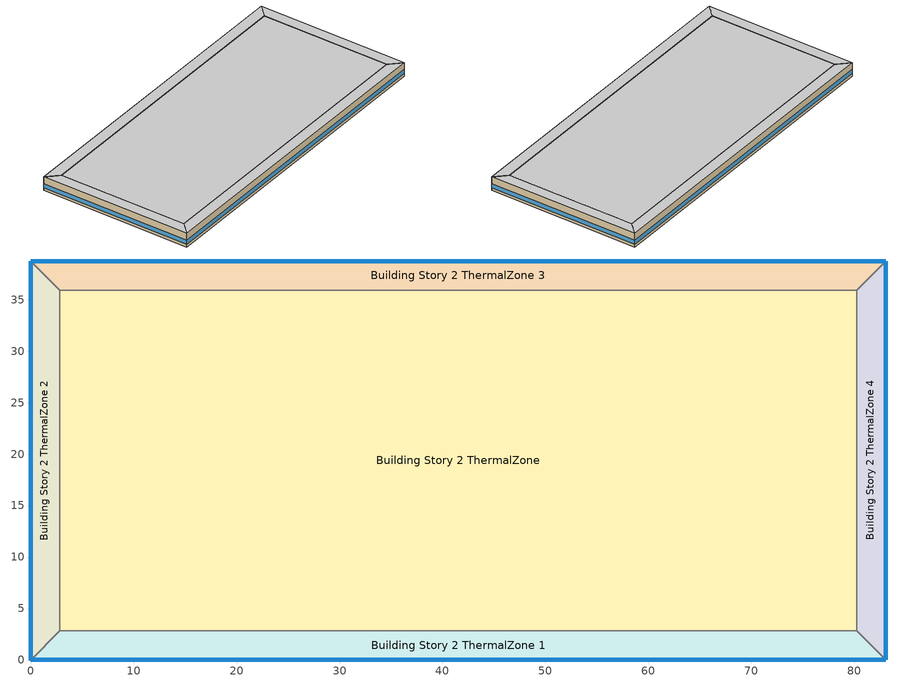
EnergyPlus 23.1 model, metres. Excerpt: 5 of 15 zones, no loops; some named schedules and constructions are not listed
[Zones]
Building Story 2 ThermalZone
 floor adiabatic (Typical Interior Floor): 80.24,2.83 2.83,2.83 2.83,35.93 80.24,35.93 z3.6
 wall adiabatic (Typical Interior Wall): 2.83,2.83 80.24,2.83 80.24,35.93 2.83,35.93 2.83,2.83 z3.6:7.2
 ceiling adiabatic (Typical Interior Ceiling): 80.24,35.93 2.83,35.93 2.83,2.83 80.24,2.83 z7.2
Building Story 2 ThermalZone 1
 floor adiabatic (Typical Interior Ceiling): 83.07,0 0,0 2.83,2.83 80.24,2.83 z3.6
 wall outside (Typical Insulated Steel Framed Exterior Wall R-20.41): 0,0 83.07,0 z3.6:7.2
 wall adiabatic (Typical Interior Wall): 83.07,0 80.24,2.83 2.83,2.83 0,0 z3.6:7.2
 window (U 0.48 SHGC 0.40 Dbl Ref-D Clr 6mm/13mm): 0.03,0 83.04,0 z4.36:5.44
 ceiling adiabatic (Typical Interior Ceiling): 80.24,2.83 2.83,2.83 0,0 83.07,0 z7.2
Building Story 2 ThermalZone 2
 floor adiabatic (Typical Interior Ceiling): 0,0 0,38.76 2.83,35.93 2.83,2.83 z3.6
 wall outside (Typical Insulated Steel Framed Exterior Wall R-20.41): 0,38.76 0,0 z3.6:7.2
 wall adiabatic (Typical Interior Wall): 0,0 2.83,2.83 2.83,35.93 0,38.76 z3.6:7.2
 window (U 0.48 SHGC 0.40 Dbl Ref-D Clr 6mm/13mm): 0,38.73 0,0.03 z4.36:5.44
 ceiling adiabatic (Typical Interior Ceiling): 2.83,2.83 2.83,35.93 0,38.76 0,0 z7.2
Building Story 2 ThermalZone 3
 floor adiabatic (Typical Interior Ceiling): 0,38.76 83.07,38.76 80.24,35.93 2.83,35.93 z3.6
 wall outside (Typical Insulated Steel Framed Exterior Wall R-20.41): 83.07,38.76 0,38.76 z3.6:7.2
 wall adiabatic (Typical Interior Wall): 0,38.76 2.83,35.93 80.24,35.93 83.07,38.76 z3.6:7.2
 window (U 0.48 SHGC 0.40 Dbl Ref-D Clr 6mm/13mm): 83.04,38.76 0.03,38.76 z4.36:5.44
 ceiling adiabatic (Typical Interior Ceiling): 2.83,35.93 80.24,35.93 83.07,38.76 0,38.76 z7.2
Building Story 2 ThermalZone 4
 floor adiabatic (Typical Interior Ceiling): 83.07,38.76 83.07,0 80.24,2.83 80.24,35.93 z3.6
 wall outside (Typical Insulated Steel Framed Exterior Wall R-20.41): 83.07,0 83.07,38.76 z3.6:7.2
 wall adiabatic (Typical Interior Wall): 83.07,38.76 80.24,35.93 80.24,2.83 83.07,0 z3.6:7.2
 window (U 0.48 SHGC 0.40 Dbl Ref-D Clr 6mm/13mm): 83.07,0.03 83.07,38.73 z4.36:5.44
 ceiling adiabatic (Typical Interior Ceiling): 80.24,35.93 80.24,2.83 83.07,0 83.07,38.76 z7.2
[Schedule:Week:Daily]
SchoolSecondary BLDG_LIGHT_GYM_SCH_2013 Week Rule - Jan1-Jan1: SchoolSecondary BLDG_LIGHT_GYM_SCH_2013 Wknd Day, SchoolSecondary BLDG_LIGHT_GYM_SCH_2013 Wknd Day, SchoolSecondary BLDG_LIGHT_GYM_SCH_2013 Wknd Day, SchoolSecondary BLDG_LIGHT_GYM_SCH_2013 Wknd Day, SchoolSecondary BLDG_LIGHT_GYM_SCH_2013 Wknd Day, SchoolSecondary BLDG_LIGHT_GYM_SCH_2013 Wknd Day, SchoolSecondary BLDG_LIGHT_GYM_SCH_2013 Wknd Day, SchoolSecondary BLDG_LIGHT_GYM_SCH_2013 Default, SchoolSecondary BLDG_LIGHT_GYM_SCH_2013 Summer Design Day, SchoolSecondary BLDG_LIGHT_GYM_SCH_2013 Winter Design Day, SchoolSecondary BLDG_LIGHT_GYM_SCH_2013 Default, SchoolSecondary BLDG_LIGHT_GYM_SCH_2013 Default
SchoolSecondary BLDG_LIGHT_GYM_SCH_2013 Week Rule - Jan2-Jun25: SchoolSecondary BLDG_LIGHT_GYM_SCH_2013 Wknd Day, SchoolSecondary BLDG_LIGHT_GYM_SCH_2013 Wkdy Day, SchoolSecondary BLDG_LIGHT_GYM_SCH_2013 Wkdy Day, SchoolSecondary BLDG_LIGHT_GYM_SCH_2013 Wkdy Day, SchoolSecondary BLDG_LIGHT_GYM_SCH_2013 Wkdy Day, SchoolSecondary BLDG_LIGHT_GYM_SCH_2013 Wkdy Day, SchoolSecondary BLDG_LIGHT_GYM_SCH_2013 Wknd Day, SchoolSecondary BLDG_LIGHT_GYM_SCH_2013 Default, SchoolSecondary BLDG_LIGHT_GYM_SCH_2013 Summer Design Day, SchoolSecondary BLDG_LIGHT_GYM_SCH_2013 Winter Design Day, SchoolSecondary BLDG_LIGHT_GYM_SCH_2013 Default, SchoolSecondary BLDG_LIGHT_GYM_SCH_2013 Default
SchoolSecondary BLDG_LIGHT_GYM_SCH_2013 Week Rule - Jun26-Jul2: SchoolSecondary BLDG_LIGHT_GYM_SCH_2013 Wknd Day, SchoolSecondary BLDG_LIGHT_GYM_SCH_2013 Wkdy Day, SchoolSecondary BLDG_LIGHT_GYM_SCH_2013 Wkdy Day, SchoolSecondary BLDG_LIGHT_GYM_SCH_2013 Wkdy Day, SchoolSecondary BLDG_LIGHT_GYM_SCH_2013 Wkdy Day, SchoolSecondary BLDG_LIGHT_GYM_SCH_2013 Wkdy Day 1, SchoolSecondary BLDG_LIGHT_GYM_SCH_2013 Wknd Day 1, SchoolSecondary BLDG_LIGHT_GYM_SCH_2013 Default, SchoolSecondary BLDG_LIGHT_GYM_SCH_2013 Summer Design Day, SchoolSecondary BLDG_LIGHT_GYM_SCH_2013 Winter Design Day, SchoolSecondary BLDG_LIGHT_GYM_SCH_2013 Default, SchoolSecondary BLDG_LIGHT_GYM_SCH_2013 Default
SchoolSecondary BLDG_LIGHT_GYM_SCH_2013 Week Rule - Jul3-Aug27: SchoolSecondary BLDG_LIGHT_GYM_SCH_2013 Wknd Day 1, SchoolSecondary BLDG_LIGHT_GYM_SCH_2013 Wkdy Day 1, SchoolSecondary BLDG_LIGHT_GYM_SCH_2013 Wkdy Day 1, SchoolSecondary BLDG_LIGHT_GYM_SCH_2013 Wkdy Day 1, SchoolSecondary BLDG_LIGHT_GYM_SCH_2013 Wkdy Day 1, SchoolSecondary BLDG_LIGHT_GYM_SCH_2013 Wkdy Day 1, SchoolSecondary BLDG_LIGHT_GYM_SCH_2013 Wknd Day 1, SchoolSecondary BLDG_LIGHT_GYM_SCH_2013 Default, SchoolSecondary BLDG_LIGHT_GYM_SCH_2013 Summer Design Day, SchoolSecondary BLDG_LIGHT_GYM_SCH_2013 Winter Design Day, SchoolSecondary BLDG_LIGHT_GYM_SCH_2013 Default, SchoolSecondary BLDG_LIGHT_GYM_SCH_2013 Default
SchoolSecondary BLDG_LIGHT_GYM_SCH_2013 Week Rule - Aug28-Sep3: SchoolSecondary BLDG_LIGHT_GYM_SCH_2013 Wknd Day 1, SchoolSecondary BLDG_LIGHT_GYM_SCH_2013 Wkdy Day 1, SchoolSecondary BLDG_LIGHT_GYM_SCH_2013 Wkdy Day 1, SchoolSecondary BLDG_LIGHT_GYM_SCH_2013 Wkdy Day 1, SchoolSecondary BLDG_LIGHT_GYM_SCH_2013 Wkdy Day 2, SchoolSecondary BLDG_LIGHT_GYM_SCH_2013 Wkdy Day 2, SchoolSecondary BLDG_LIGHT_GYM_SCH_2013 Default, SchoolSecondary BLDG_LIGHT_GYM_SCH_2013 Default, SchoolSecondary BLDG_LIGHT_GYM_SCH_2013 Summer Design Day, SchoolSecondary BLDG_LIGHT_GYM_SCH_2013 Winter Design Day, SchoolSecondary BLDG_LIGHT_GYM_SCH_2013 Default, SchoolSecondary BLDG_LIGHT_GYM_SCH_2013 Default
SchoolSecondary BLDG_LIGHT_GYM_SCH_2013 Week Rule - Sep4-Dec31: SchoolSecondary BLDG_LIGHT_GYM_SCH_2013 Default, SchoolSecondary BLDG_LIGHT_GYM_SCH_2013 Wkdy Day 2, SchoolSecondary BLDG_LIGHT_GYM_SCH_2013 Wkdy Day 2, SchoolSecondary BLDG_LIGHT_GYM_SCH_2013 Wkdy Day 2, SchoolSecondary BLDG_LIGHT_GYM_SCH_2013 Wkdy Day 2, SchoolSecondary BLDG_LIGHT_GYM_SCH_2013 Wkdy Day 2, SchoolSecondary BLDG_LIGHT_GYM_SCH_2013 Default, SchoolSecondary BLDG_LIGHT_GYM_SCH_2013 Default, SchoolSecondary BLDG_LIGHT_GYM_SCH_2013 Summer Design Day, SchoolSecondary BLDG_LIGHT_GYM_SCH_2013 Winter Design Day, SchoolSecondary BLDG_LIGHT_GYM_SCH_2013 Default, SchoolSecondary BLDG_LIGHT_GYM_SCH_2013 Default
SchoolSecondary BLDG_LIGHT_LIBRARY_SCH_2013 Week Rule - Jan1-Jan1: SchoolSecondary BLDG_LIGHT_LIBRARY_SCH_2013 Wknd Day, SchoolSecondary BLDG_LIGHT_LIBRARY_SCH_2013 Wknd Day, SchoolSecondary BLDG_LIGHT_LIBRARY_SCH_2013 Wknd Day, SchoolSecondary BLDG_LIGHT_LIBRARY_SCH_2013 Wknd Day, SchoolSecondary BLDG_LIGHT_LIBRARY_SCH_2013 Wknd Day, SchoolSecondary BLDG_LIGHT_LIBRARY_SCH_2013 Wknd Day, SchoolSecondary BLDG_LIGHT_LIBRARY_SCH_2013 Wknd Day, SchoolSecondary BLDG_LIGHT_LIBRARY_SCH_2013 Default, SchoolSecondary BLDG_LIGHT_LIBRARY_SCH_2013 Summer Design Day, SchoolSecondary BLDG_LIGHT_LIBRARY_SCH_2013 Winter Design Day, SchoolSecondary BLDG_LIGHT_LIBRARY_SCH_2013 Default, SchoolSecondary BLDG_LIGHT_LIBRARY_SCH_2013 Default
SchoolSecondary BLDG_LIGHT_LIBRARY_SCH_2013 Week Rule - Jan2-Jun25: SchoolSecondary BLDG_LIGHT_LIBRARY_SCH_2013 Wknd Day, SchoolSecondary BLDG_LIGHT_LIBRARY_SCH_2013 Wkdy Day, SchoolSecondary BLDG_LIGHT_LIBRARY_SCH_2013 Wkdy Day, SchoolSecondary BLDG_LIGHT_LIBRARY_SCH_2013 Wkdy Day, SchoolSecondary BLDG_LIGHT_LIBRARY_SCH_2013 Wkdy Day, SchoolSecondary BLDG_LIGHT_LIBRARY_SCH_2013 Wkdy Day, SchoolSecondary BLDG_LIGHT_LIBRARY_SCH_2013 Wknd Day, SchoolSecondary BLDG_LIGHT_LIBRARY_SCH_2013 Default, SchoolSecondary BLDG_LIGHT_LIBRARY_SCH_2013 Summer Design Day, SchoolSecondary BLDG_LIGHT_LIBRARY_SCH_2013 Winter Design Day, SchoolSecondary BLDG_LIGHT_LIBRARY_SCH_2013 Default, SchoolSecondary BLDG_LIGHT_LIBRARY_SCH_2013 Default
SchoolSecondary BLDG_LIGHT_LIBRARY_SCH_2013 Week Rule - Jun26-Jul2: SchoolSecondary BLDG_LIGHT_LIBRARY_SCH_2013 Wknd Day, SchoolSecondary BLDG_LIGHT_LIBRARY_SCH_2013 Wkdy Day, SchoolSecondary BLDG_LIGHT_LIBRARY_SCH_2013 Wkdy Day, SchoolSecondary BLDG_LIGHT_LIBRARY_SCH_2013 Wkdy Day, SchoolSecondary BLDG_LIGHT_LIBRARY_SCH_2013 Wkdy Day, SchoolSecondary BLDG_LIGHT_LIBRARY_SCH_2013 Wkdy Day 1, SchoolSecondary BLDG_LIGHT_LIBRARY_SCH_2013 Wknd Day 1, SchoolSecondary BLDG_LIGHT_LIBRARY_SCH_2013 Default, SchoolSecondary BLDG_LIGHT_LIBRARY_SCH_2013 Summer Design Day, SchoolSecondary BLDG_LIGHT_LIBRARY_SCH_2013 Winter Design Day, SchoolSecondary BLDG_LIGHT_LIBRARY_SCH_2013 Default, SchoolSecondary BLDG_LIGHT_LIBRARY_SCH_2013 Default
SchoolSecondary BLDG_LIGHT_LIBRARY_SCH_2013 Week Rule - Jul3-Aug27: SchoolSecondary BLDG_LIGHT_LIBRARY_SCH_2013 Wknd Day 1, SchoolSecondary BLDG_LIGHT_LIBRARY_SCH_2013 Wkdy Day 1, SchoolSecondary BLDG_LIGHT_LIBRARY_SCH_2013 Wkdy Day 1, SchoolSecondary BLDG_LIGHT_LIBRARY_SCH_2013 Wkdy Day 1, SchoolSecondary BLDG_LIGHT_LIBRARY_SCH_2013 Wkdy Day 1, SchoolSecondary BLDG_LIGHT_LIBRARY_SCH_2013 Wkdy Day 1, SchoolSecondary BLDG_LIGHT_LIBRARY_SCH_2013 Wknd Day 1, SchoolSecondary BLDG_LIGHT_LIBRARY_SCH_2013 Default, SchoolSecondary BLDG_LIGHT_LIBRARY_SCH_2013 Summer Design Day, SchoolSecondary BLDG_LIGHT_LIBRARY_SCH_2013 Winter Design Day, SchoolSecondary BLDG_LIGHT_LIBRARY_SCH_2013 Default, SchoolSecondary BLDG_LIGHT_LIBRARY_SCH_2013 Default
SchoolSecondary BLDG_LIGHT_LIBRARY_SCH_2013 Week Rule - Aug28-Sep3: SchoolSecondary BLDG_LIGHT_LIBRARY_SCH_2013 Wknd Day 1, SchoolSecondary BLDG_LIGHT_LIBRARY_SCH_2013 Wkdy Day 1, SchoolSecondary BLDG_LIGHT_LIBRARY_SCH_2013 Wkdy Day 1, SchoolSecondary BLDG_LIGHT_LIBRARY_SCH_2013 Wkdy Day 1, SchoolSecondary BLDG_LIGHT_LIBRARY_SCH_2013 Wkdy Day 2, SchoolSecondary BLDG_LIGHT_LIBRARY_SCH_2013 Wkdy Day 2, SchoolSecondary BLDG_LIGHT_LIBRARY_SCH_2013 Default, SchoolSecondary BLDG_LIGHT_LIBRARY_SCH_2013 Default, SchoolSecondary BLDG_LIGHT_LIBRARY_SCH_2013 Summer Design Day, SchoolSecondary BLDG_LIGHT_LIBRARY_SCH_2013 Winter Design Day, SchoolSecondary BLDG_LIGHT_LIBRARY_SCH_2013 Default, SchoolSecondary BLDG_LIGHT_LIBRARY_SCH_2013 Default
SchoolSecondary BLDG_LIGHT_LIBRARY_SCH_2013 Week Rule - Sep4-Dec31: SchoolSecondary BLDG_LIGHT_LIBRARY_SCH_2013 Default, SchoolSecondary BLDG_LIGHT_LIBRARY_SCH_2013 Wkdy Day 2, SchoolSecondary BLDG_LIGHT_LIBRARY_SCH_2013 Wkdy Day 2, SchoolSecondary BLDG_LIGHT_LIBRARY_SCH_2013 Wkdy Day 2, SchoolSecondary BLDG_LIGHT_LIBRARY_SCH_2013 Wkdy Day 2, SchoolSecondary BLDG_LIGHT_LIBRARY_SCH_2013 Wkdy Day 2, SchoolSecondary BLDG_LIGHT_LIBRARY_SCH_2013 Default, SchoolSecondary BLDG_LIGHT_LIBRARY_SCH_2013 Default, SchoolSecondary BLDG_LIGHT_LIBRARY_SCH_2013 Summer Design Day, SchoolSecondary BLDG_LIGHT_LIBRARY_SCH_2013 Winter Design Day, SchoolSecondary BLDG_LIGHT_LIBRARY_SCH_2013 Default, SchoolSecondary BLDG_LIGHT_LIBRARY_SCH_2013 Default
SchoolSecondary BLDG_LIGHT_LOBBYFLR1_SCH_2013 Week Rule - Jan1-Jan1: SchoolSecondary BLDG_LIGHT_LOBBYFLR1_SCH_2013 Wknd Day, SchoolSecondary BLDG_LIGHT_LOBBYFLR1_SCH_2013 Wknd Day, SchoolSecondary BLDG_LIGHT_LOBBYFLR1_SCH_2013 Wknd Day, SchoolSecondary BLDG_LIGHT_LOBBYFLR1_SCH_2013 Wknd Day, SchoolSecondary BLDG_LIGHT_LOBBYFLR1_SCH_2013 Wknd Day, SchoolSecondary BLDG_LIGHT_LOBBYFLR1_SCH_2013 Wknd Day, SchoolSecondary BLDG_LIGHT_LOBBYFLR1_SCH_2013 Wknd Day, SchoolSecondary BLDG_LIGHT_LOBBYFLR1_SCH_2013 Default, SchoolSecondary BLDG_LIGHT_LOBBYFLR1_SCH_2013 Summer Design Day, SchoolSecondary BLDG_LIGHT_LOBBYFLR1_SCH_2013 Winter Design Day, SchoolSecondary BLDG_LIGHT_LOBBYFLR1_SCH_2013 Default, SchoolSecondary BLDG_LIGHT_LOBBYFLR1_SCH_2013 Default
SchoolSecondary BLDG_LIGHT_LOBBYFLR1_SCH_2013 Week Rule - Jan2-Jun25: SchoolSecondary BLDG_LIGHT_LOBBYFLR1_SCH_2013 Wknd Day, SchoolSecondary BLDG_LIGHT_LOBBYFLR1_SCH_2013 Wkdy Day, SchoolSecondary BLDG_LIGHT_LOBBYFLR1_SCH_2013 Wkdy Day, SchoolSecondary BLDG_LIGHT_LOBBYFLR1_SCH_2013 Wkdy Day, SchoolSecondary BLDG_LIGHT_LOBBYFLR1_SCH_2013 Wkdy Day, SchoolSecondary BLDG_LIGHT_LOBBYFLR1_SCH_2013 Wkdy Day, SchoolSecondary BLDG_LIGHT_LOBBYFLR1_SCH_2013 Wknd Day, SchoolSecondary BLDG_LIGHT_LOBBYFLR1_SCH_2013 Default, SchoolSecondary BLDG_LIGHT_LOBBYFLR1_SCH_2013 Summer Design Day, SchoolSecondary BLDG_LIGHT_LOBBYFLR1_SCH_2013 Winter Design Day, SchoolSecondary BLDG_LIGHT_LOBBYFLR1_SCH_2013 Default, SchoolSecondary BLDG_LIGHT_LOBBYFLR1_SCH_2013 Default
SchoolSecondary BLDG_LIGHT_LOBBYFLR1_SCH_2013 Week Rule - Jun26-Jul2: SchoolSecondary BLDG_LIGHT_LOBBYFLR1_SCH_2013 Wknd Day, SchoolSecondary BLDG_LIGHT_LOBBYFLR1_SCH_2013 Wkdy Day, SchoolSecondary BLDG_LIGHT_LOBBYFLR1_SCH_2013 Wkdy Day, SchoolSecondary BLDG_LIGHT_LOBBYFLR1_SCH_2013 Wkdy Day, SchoolSecondary BLDG_LIGHT_LOBBYFLR1_SCH_2013 Wkdy Day, SchoolSecondary BLDG_LIGHT_LOBBYFLR1_SCH_2013 Wkdy Day 1, SchoolSecondary BLDG_LIGHT_LOBBYFLR1_SCH_2013 Wknd Day 1, SchoolSecondary BLDG_LIGHT_LOBBYFLR1_SCH_2013 Default, SchoolSecondary BLDG_LIGHT_LOBBYFLR1_SCH_2013 Summer Design Day, SchoolSecondary BLDG_LIGHT_LOBBYFLR1_SCH_2013 Winter Design Day, SchoolSecondary BLDG_LIGHT_LOBBYFLR1_SCH_2013 Default, SchoolSecondary BLDG_LIGHT_LOBBYFLR1_SCH_2013 Default
SchoolSecondary BLDG_LIGHT_LOBBYFLR1_SCH_2013 Week Rule - Jul3-Aug27: SchoolSecondary BLDG_LIGHT_LOBBYFLR1_SCH_2013 Wknd Day 1, SchoolSecondary BLDG_LIGHT_LOBBYFLR1_SCH_2013 Wkdy Day 1, SchoolSecondary BLDG_LIGHT_LOBBYFLR1_SCH_2013 Wkdy Day 1, SchoolSecondary BLDG_LIGHT_LOBBYFLR1_SCH_2013 Wkdy Day 1, SchoolSecondary BLDG_LIGHT_LOBBYFLR1_SCH_2013 Wkdy Day 1, SchoolSecondary BLDG_LIGHT_LOBBYFLR1_SCH_2013 Wkdy Day 1, SchoolSecondary BLDG_LIGHT_LOBBYFLR1_SCH_2013 Wknd Day 1, SchoolSecondary BLDG_LIGHT_LOBBYFLR1_SCH_2013 Default, SchoolSecondary BLDG_LIGHT_LOBBYFLR1_SCH_2013 Summer Design Day, SchoolSecondary BLDG_LIGHT_LOBBYFLR1_SCH_2013 Winter Design Day, SchoolSecondary BLDG_LIGHT_LOBBYFLR1_SCH_2013 Default, SchoolSecondary BLDG_LIGHT_LOBBYFLR1_SCH_2013 Default
SchoolSecondary BLDG_LIGHT_LOBBYFLR1_SCH_2013 Week Rule - Aug28-Sep3: SchoolSecondary BLDG_LIGHT_LOBBYFLR1_SCH_2013 Wknd Day 1, SchoolSecondary BLDG_LIGHT_LOBBYFLR1_SCH_2013 Wkdy Day 1, SchoolSecondary BLDG_LIGHT_LOBBYFLR1_SCH_2013 Wkdy Day 1, SchoolSecondary BLDG_LIGHT_LOBBYFLR1_SCH_2013 Wkdy Day 1, SchoolSecondary BLDG_LIGHT_LOBBYFLR1_SCH_2013 Wkdy Day 2, SchoolSecondary BLDG_LIGHT_LOBBYFLR1_SCH_2013 Wkdy Day 2, SchoolSecondary BLDG_LIGHT_LOBBYFLR1_SCH_2013 Default, SchoolSecondary BLDG_LIGHT_LOBBYFLR1_SCH_2013 Default, SchoolSecondary BLDG_LIGHT_LOBBYFLR1_SCH_2013 Summer Design Day, SchoolSecondary BLDG_LIGHT_LOBBYFLR1_SCH_2013 Winter Design Day, SchoolSecondary BLDG_LIGHT_LOBBYFLR1_SCH_2013 Default, SchoolSecondary BLDG_LIGHT_LOBBYFLR1_SCH_2013 Default
SchoolSecondary BLDG_LIGHT_LOBBYFLR1_SCH_2013 Week Rule - Sep4-Dec31: SchoolSecondary BLDG_LIGHT_LOBBYFLR1_SCH_2013 Default, SchoolSecondary BLDG_LIGHT_LOBBYFLR1_SCH_2013 Wkdy Day 2, SchoolSecondary BLDG_LIGHT_LOBBYFLR1_SCH_2013 Wkdy Day 2, SchoolSecondary BLDG_LIGHT_LOBBYFLR1_SCH_2013 Wkdy Day 2, SchoolSecondary BLDG_LIGHT_LOBBYFLR1_SCH_2013 Wkdy Day 2, SchoolSecondary BLDG_LIGHT_LOBBYFLR1_SCH_2013 Wkdy Day 2, SchoolSecondary BLDG_LIGHT_LOBBYFLR1_SCH_2013 Default, SchoolSecondary BLDG_LIGHT_LOBBYFLR1_SCH_2013 Default, SchoolSecondary BLDG_LIGHT_LOBBYFLR1_SCH_2013 Summer Design Day, SchoolSecondary BLDG_LIGHT_LOBBYFLR1_SCH_2013 Winter Design Day, SchoolSecondary BLDG_LIGHT_LOBBYFLR1_SCH_2013 Default, SchoolSecondary BLDG_LIGHT_LOBBYFLR1_SCH_2013 Default
SchoolSecondary BLDG_LIGHT_MECHANICAL_SCH_2013 Week Rule - Jan1-Jan1: SchoolSecondary BLDG_LIGHT_MECHANICAL_SCH_2013 Wknd Day, SchoolSecondary BLDG_LIGHT_MECHANICAL_SCH_2013 Wknd Day, SchoolSecondary BLDG_LIGHT_MECHANICAL_SCH_2013 Wknd Day, SchoolSecondary BLDG_LIGHT_MECHANICAL_SCH_2013 Wknd Day, SchoolSecondary BLDG_LIGHT_MECHANICAL_SCH_2013 Wknd Day, SchoolSecondary BLDG_LIGHT_MECHANICAL_SCH_2013 Wknd Day, SchoolSecondary BLDG_LIGHT_MECHANICAL_SCH_2013 Wknd Day, SchoolSecondary BLDG_LIGHT_MECHANICAL_SCH_2013 Default, SchoolSecondary BLDG_LIGHT_MECHANICAL_SCH_2013 Summer Design Day, SchoolSecondary BLDG_LIGHT_MECHANICAL_SCH_2013 Winter Design Day, SchoolSecondary BLDG_LIGHT_MECHANICAL_SCH_2013 Default, SchoolSecondary BLDG_LIGHT_MECHANICAL_SCH_2013 Default
SchoolSecondary BLDG_LIGHT_MECHANICAL_SCH_2013 Week Rule - Jan2-Jun25: SchoolSecondary BLDG_LIGHT_MECHANICAL_SCH_2013 Wknd Day, SchoolSecondary BLDG_LIGHT_MECHANICAL_SCH_2013 Wkdy Day, SchoolSecondary BLDG_LIGHT_MECHANICAL_SCH_2013 Wkdy Day, SchoolSecondary BLDG_LIGHT_MECHANICAL_SCH_2013 Wkdy Day, SchoolSecondary BLDG_LIGHT_MECHANICAL_SCH_2013 Wkdy Day, SchoolSecondary BLDG_LIGHT_MECHANICAL_SCH_2013 Wkdy Day, SchoolSecondary BLDG_LIGHT_MECHANICAL_SCH_2013 Wknd Day, SchoolSecondary BLDG_LIGHT_MECHANICAL_SCH_2013 Default, SchoolSecondary BLDG_LIGHT_MECHANICAL_SCH_2013 Summer Design Day, SchoolSecondary BLDG_LIGHT_MECHANICAL_SCH_2013 Winter Design Day, SchoolSecondary BLDG_LIGHT_MECHANICAL_SCH_2013 Default, SchoolSecondary BLDG_LIGHT_MECHANICAL_SCH_2013 Default
SchoolSecondary BLDG_LIGHT_MECHANICAL_SCH_2013 Week Rule - Jun26-Jul2: SchoolSecondary BLDG_LIGHT_MECHANICAL_SCH_2013 Wknd Day, SchoolSecondary BLDG_LIGHT_MECHANICAL_SCH_2013 Wkdy Day, SchoolSecondary BLDG_LIGHT_MECHANICAL_SCH_2013 Wkdy Day, SchoolSecondary BLDG_LIGHT_MECHANICAL_SCH_2013 Wkdy Day, SchoolSecondary BLDG_LIGHT_MECHANICAL_SCH_2013 Wkdy Day, SchoolSecondary BLDG_LIGHT_MECHANICAL_SCH_2013 Wkdy Day 1, SchoolSecondary BLDG_LIGHT_MECHANICAL_SCH_2013 Wknd Day 1, SchoolSecondary BLDG_LIGHT_MECHANICAL_SCH_2013 Default, SchoolSecondary BLDG_LIGHT_MECHANICAL_SCH_2013 Summer Design Day, SchoolSecondary BLDG_LIGHT_MECHANICAL_SCH_2013 Winter Design Day, SchoolSecondary BLDG_LIGHT_MECHANICAL_SCH_2013 Default, SchoolSecondary BLDG_LIGHT_MECHANICAL_SCH_2013 Default
SchoolSecondary BLDG_LIGHT_MECHANICAL_SCH_2013 Week Rule - Jul3-Aug27: SchoolSecondary BLDG_LIGHT_MECHANICAL_SCH_2013 Wknd Day 1, SchoolSecondary BLDG_LIGHT_MECHANICAL_SCH_2013 Wkdy Day 1, SchoolSecondary BLDG_LIGHT_MECHANICAL_SCH_2013 Wkdy Day 1, SchoolSecondary BLDG_LIGHT_MECHANICAL_SCH_2013 Wkdy Day 1, SchoolSecondary BLDG_LIGHT_MECHANICAL_SCH_2013 Wkdy Day 1, SchoolSecondary BLDG_LIGHT_MECHANICAL_SCH_2013 Wkdy Day 1, SchoolSecondary BLDG_LIGHT_MECHANICAL_SCH_2013 Wknd Day 1, SchoolSecondary BLDG_LIGHT_MECHANICAL_SCH_2013 Default, SchoolSecondary BLDG_LIGHT_MECHANICAL_SCH_2013 Summer Design Day, SchoolSecondary BLDG_LIGHT_MECHANICAL_SCH_2013 Winter Design Day, SchoolSecondary BLDG_LIGHT_MECHANICAL_SCH_2013 Default, SchoolSecondary BLDG_LIGHT_MECHANICAL_SCH_2013 Default
SchoolSecondary BLDG_LIGHT_MECHANICAL_SCH_2013 Week Rule - Aug28-Sep3: SchoolSecondary BLDG_LIGHT_MECHANICAL_SCH_2013 Wknd Day 1, SchoolSecondary BLDG_LIGHT_MECHANICAL_SCH_2013 Wkdy Day 1, SchoolSecondary BLDG_LIGHT_MECHANICAL_SCH_2013 Wkdy Day 1, SchoolSecondary BLDG_LIGHT_MECHANICAL_SCH_2013 Wkdy Day 1, SchoolSecondary BLDG_LIGHT_MECHANICAL_SCH_2013 Wkdy Day 2, SchoolSecondary BLDG_LIGHT_MECHANICAL_SCH_2013 Wkdy Day 2, SchoolSecondary BLDG_LIGHT_MECHANICAL_SCH_2013 Default, SchoolSecondary BLDG_LIGHT_MECHANICAL_SCH_2013 Default, SchoolSecondary BLDG_LIGHT_MECHANICAL_SCH_2013 Summer Design Day, SchoolSecondary BLDG_LIGHT_MECHANICAL_SCH_2013 Winter Design Day, SchoolSecondary BLDG_LIGHT_MECHANICAL_SCH_2013 Default, SchoolSecondary BLDG_LIGHT_MECHANICAL_SCH_2013 Default
SchoolSecondary BLDG_LIGHT_MECHANICAL_SCH_2013 Week Rule - Sep4-Dec31: SchoolSecondary BLDG_LIGHT_MECHANICAL_SCH_2013 Default, SchoolSecondary BLDG_LIGHT_MECHANICAL_SCH_2013 Wkdy Day 2, SchoolSecondary BLDG_LIGHT_MECHANICAL_SCH_2013 Wkdy Day 2, SchoolSecondary BLDG_LIGHT_MECHANICAL_SCH_2013 Wkdy Day 2, SchoolSecondary BLDG_LIGHT_MECHANICAL_SCH_2013 Wkdy Day 2, SchoolSecondary BLDG_LIGHT_MECHANICAL_SCH_2013 Wkdy Day 2, SchoolSecondary BLDG_LIGHT_MECHANICAL_SCH_2013 Default, SchoolSecondary BLDG_LIGHT_MECHANICAL_SCH_2013 Default, SchoolSecondary BLDG_LIGHT_MECHANICAL_SCH_2013 Summer Design Day, SchoolSecondary BLDG_LIGHT_MECHANICAL_SCH_2013 Winter Design Day, SchoolSecondary BLDG_LIGHT_MECHANICAL_SCH_2013 Default, SchoolSecondary BLDG_LIGHT_MECHANICAL_SCH_2013 Default
SchoolSecondary BLDG_LIGHT_OFFICE_SCH_2013 Week Rule - Jan1-Jan1: SchoolSecondary BLDG_LIGHT_OFFICE_SCH_2013 Wknd Day, SchoolSecondary BLDG_LIGHT_OFFICE_SCH_2013 Wknd Day, SchoolSecondary BLDG_LIGHT_OFFICE_SCH_2013 Wknd Day, SchoolSecondary BLDG_LIGHT_OFFICE_SCH_2013 Wknd Day, SchoolSecondary BLDG_LIGHT_OFFICE_SCH_2013 Wknd Day, SchoolSecondary BLDG_LIGHT_OFFICE_SCH_2013 Wknd Day, SchoolSecondary BLDG_LIGHT_OFFICE_SCH_2013 Wknd Day, SchoolSecondary BLDG_LIGHT_OFFICE_SCH_2013 Default, SchoolSecondary BLDG_LIGHT_OFFICE_SCH_2013 Summer Design Day, SchoolSecondary BLDG_LIGHT_OFFICE_SCH_2013 Winter Design Day, SchoolSecondary BLDG_LIGHT_OFFICE_SCH_2013 Default, SchoolSecondary BLDG_LIGHT_OFFICE_SCH_2013 Default
SchoolSecondary BLDG_LIGHT_OFFICE_SCH_2013 Week Rule - Jan2-Jun25: SchoolSecondary BLDG_LIGHT_OFFICE_SCH_2013 Wknd Day, SchoolSecondary BLDG_LIGHT_OFFICE_SCH_2013 Wkdy Day, SchoolSecondary BLDG_LIGHT_OFFICE_SCH_2013 Wkdy Day, SchoolSecondary BLDG_LIGHT_OFFICE_SCH_2013 Wkdy Day, SchoolSecondary BLDG_LIGHT_OFFICE_SCH_2013 Wkdy Day, SchoolSecondary BLDG_LIGHT_OFFICE_SCH_2013 Wkdy Day, SchoolSecondary BLDG_LIGHT_OFFICE_SCH_2013 Wknd Day, SchoolSecondary BLDG_LIGHT_OFFICE_SCH_2013 Default, SchoolSecondary BLDG_LIGHT_OFFICE_SCH_2013 Summer Design Day, SchoolSecondary BLDG_LIGHT_OFFICE_SCH_2013 Winter Design Day, SchoolSecondary BLDG_LIGHT_OFFICE_SCH_2013 Default, SchoolSecondary BLDG_LIGHT_OFFICE_SCH_2013 Default
SchoolSecondary BLDG_LIGHT_OFFICE_SCH_2013 Week Rule - Jun26-Jul2: SchoolSecondary BLDG_LIGHT_OFFICE_SCH_2013 Wknd Day, SchoolSecondary BLDG_LIGHT_OFFICE_SCH_2013 Wkdy Day, SchoolSecondary BLDG_LIGHT_OFFICE_SCH_2013 Wkdy Day, SchoolSecondary BLDG_LIGHT_OFFICE_SCH_2013 Wkdy Day, SchoolSecondary BLDG_LIGHT_OFFICE_SCH_2013 Wkdy Day, SchoolSecondary BLDG_LIGHT_OFFICE_SCH_2013 Wkdy Day 1, SchoolSecondary BLDG_LIGHT_OFFICE_SCH_2013 Wknd Day 1, SchoolSecondary BLDG_LIGHT_OFFICE_SCH_2013 Default, SchoolSecondary BLDG_LIGHT_OFFICE_SCH_2013 Summer Design Day, SchoolSecondary BLDG_LIGHT_OFFICE_SCH_2013 Winter Design Day, SchoolSecondary BLDG_LIGHT_OFFICE_SCH_2013 Default, SchoolSecondary BLDG_LIGHT_OFFICE_SCH_2013 Default
SchoolSecondary BLDG_LIGHT_OFFICE_SCH_2013 Week Rule - Jul3-Aug27: SchoolSecondary BLDG_LIGHT_OFFICE_SCH_2013 Wknd Day 1, SchoolSecondary BLDG_LIGHT_OFFICE_SCH_2013 Wkdy Day 1, SchoolSecondary BLDG_LIGHT_OFFICE_SCH_2013 Wkdy Day 1, SchoolSecondary BLDG_LIGHT_OFFICE_SCH_2013 Wkdy Day 1, SchoolSecondary BLDG_LIGHT_OFFICE_SCH_2013 Wkdy Day 1, SchoolSecondary BLDG_LIGHT_OFFICE_SCH_2013 Wkdy Day 1, SchoolSecondary BLDG_LIGHT_OFFICE_SCH_2013 Wknd Day 1, SchoolSecondary BLDG_LIGHT_OFFICE_SCH_2013 Default, SchoolSecondary BLDG_LIGHT_OFFICE_SCH_2013 Summer Design Day, SchoolSecondary BLDG_LIGHT_OFFICE_SCH_2013 Winter Design Day, SchoolSecondary BLDG_LIGHT_OFFICE_SCH_2013 Default, SchoolSecondary BLDG_LIGHT_OFFICE_SCH_2013 Default
SchoolSecondary BLDG_LIGHT_OFFICE_SCH_2013 Week Rule - Aug28-Sep3: SchoolSecondary BLDG_LIGHT_OFFICE_SCH_2013 Wknd Day 1, SchoolSecondary BLDG_LIGHT_OFFICE_SCH_2013 Wkdy Day 1, SchoolSecondary BLDG_LIGHT_OFFICE_SCH_2013 Wkdy Day 1, SchoolSecondary BLDG_LIGHT_OFFICE_SCH_2013 Wkdy Day 1, SchoolSecondary BLDG_LIGHT_OFFICE_SCH_2013 Wkdy Day 2, SchoolSecondary BLDG_LIGHT_OFFICE_SCH_2013 Wkdy Day 2, SchoolSecondary BLDG_LIGHT_OFFICE_SCH_2013 Default, SchoolSecondary BLDG_LIGHT_OFFICE_SCH_2013 Default, SchoolSecondary BLDG_LIGHT_OFFICE_SCH_2013 Summer Design Day, SchoolSecondary BLDG_LIGHT_OFFICE_SCH_2013 Winter Design Day, SchoolSecondary BLDG_LIGHT_OFFICE_SCH_2013 Default, SchoolSecondary BLDG_LIGHT_OFFICE_SCH_2013 Default
SchoolSecondary BLDG_LIGHT_OFFICE_SCH_2013 Week Rule - Sep4-Dec31: SchoolSecondary BLDG_LIGHT_OFFICE_SCH_2013 Default, SchoolSecondary BLDG_LIGHT_OFFICE_SCH_2013 Wkdy Day 2, SchoolSecondary BLDG_LIGHT_OFFICE_SCH_2013 Wkdy Day 2, SchoolSecondary BLDG_LIGHT_OFFICE_SCH_2013 Wkdy Day 2, SchoolSecondary BLDG_LIGHT_OFFICE_SCH_2013 Wkdy Day 2, SchoolSecondary BLDG_LIGHT_OFFICE_SCH_2013 Wkdy Day 2, SchoolSecondary BLDG_LIGHT_OFFICE_SCH_2013 Default, SchoolSecondary BLDG_LIGHT_OFFICE_SCH_2013 Default, SchoolSecondary BLDG_LIGHT_OFFICE_SCH_2013 Summer Design Day, SchoolSecondary BLDG_LIGHT_OFFICE_SCH_2013 Winter Design Day, SchoolSecondary BLDG_LIGHT_OFFICE_SCH_2013 Default, SchoolSecondary BLDG_LIGHT_OFFICE_SCH_2013 Default
SchoolSecondary BLDG_LIGHT_BATH_SCH_2013 Week Rule - Jan1-Jan1: SchoolSecondary BLDG_LIGHT_BATH_SCH_2013 Wknd Day, SchoolSecondary BLDG_LIGHT_BATH_SCH_2013 Wknd Day, SchoolSecondary BLDG_LIGHT_BATH_SCH_2013 Wknd Day, SchoolSecondary BLDG_LIGHT_BATH_SCH_2013 Wknd Day, SchoolSecondary BLDG_LIGHT_BATH_SCH_2013 Wknd Day, SchoolSecondary BLDG_LIGHT_BATH_SCH_2013 Wknd Day, SchoolSecondary BLDG_LIGHT_BATH_SCH_2013 Wknd Day, SchoolSecondary BLDG_LIGHT_BATH_SCH_2013 Default, SchoolSecondary BLDG_LIGHT_BATH_SCH_2013 Summer Design Day, SchoolSecondary BLDG_LIGHT_BATH_SCH_2013 Winter Design Day, SchoolSecondary BLDG_LIGHT_BATH_SCH_2013 Default, SchoolSecondary BLDG_LIGHT_BATH_SCH_2013 Default
SchoolSecondary BLDG_LIGHT_BATH_SCH_2013 Week Rule - Jan2-Jun25: SchoolSecondary BLDG_LIGHT_BATH_SCH_2013 Wknd Day, SchoolSecondary BLDG_LIGHT_BATH_SCH_2013 Wkdy Day, SchoolSecondary BLDG_LIGHT_BATH_SCH_2013 Wkdy Day, SchoolSecondary BLDG_LIGHT_BATH_SCH_2013 Wkdy Day, SchoolSecondary BLDG_LIGHT_BATH_SCH_2013 Wkdy Day, SchoolSecondary BLDG_LIGHT_BATH_SCH_2013 Wkdy Day, SchoolSecondary BLDG_LIGHT_BATH_SCH_2013 Wknd Day, SchoolSecondary BLDG_LIGHT_BATH_SCH_2013 Default, SchoolSecondary BLDG_LIGHT_BATH_SCH_2013 Summer Design Day, SchoolSecondary BLDG_LIGHT_BATH_SCH_2013 Winter Design Day, SchoolSecondary BLDG_LIGHT_BATH_SCH_2013 Default, SchoolSecondary BLDG_LIGHT_BATH_SCH_2013 Default
SchoolSecondary BLDG_LIGHT_BATH_SCH_2013 Week Rule - Jun26-Jul2: SchoolSecondary BLDG_LIGHT_BATH_SCH_2013 Wknd Day, SchoolSecondary BLDG_LIGHT_BATH_SCH_2013 Wkdy Day, SchoolSecondary BLDG_LIGHT_BATH_SCH_2013 Wkdy Day, SchoolSecondary BLDG_LIGHT_BATH_SCH_2013 Wkdy Day, SchoolSecondary BLDG_LIGHT_BATH_SCH_2013 Wkdy Day, SchoolSecondary BLDG_LIGHT_BATH_SCH_2013 Wkdy Day 1, SchoolSecondary BLDG_LIGHT_BATH_SCH_2013 Wknd Day 1, SchoolSecondary BLDG_LIGHT_BATH_SCH_2013 Default, SchoolSecondary BLDG_LIGHT_BATH_SCH_2013 Summer Design Day, SchoolSecondary BLDG_LIGHT_BATH_SCH_2013 Winter Design Day, SchoolSecondary BLDG_LIGHT_BATH_SCH_2013 Default, SchoolSecondary BLDG_LIGHT_BATH_SCH_2013 Default
SchoolSecondary BLDG_LIGHT_BATH_SCH_2013 Week Rule - Jul3-Aug27: SchoolSecondary BLDG_LIGHT_BATH_SCH_2013 Wknd Day 1, SchoolSecondary BLDG_LIGHT_BATH_SCH_2013 Wkdy Day 1, SchoolSecondary BLDG_LIGHT_BATH_SCH_2013 Wkdy Day 1, SchoolSecondary BLDG_LIGHT_BATH_SCH_2013 Wkdy Day 1, SchoolSecondary BLDG_LIGHT_BATH_SCH_2013 Wkdy Day 1, SchoolSecondary BLDG_LIGHT_BATH_SCH_2013 Wkdy Day 1, SchoolSecondary BLDG_LIGHT_BATH_SCH_2013 Wknd Day 1, SchoolSecondary BLDG_LIGHT_BATH_SCH_2013 Default, SchoolSecondary BLDG_LIGHT_BATH_SCH_2013 Summer Design Day, SchoolSecondary BLDG_LIGHT_BATH_SCH_2013 Winter Design Day, SchoolSecondary BLDG_LIGHT_BATH_SCH_2013 Default, SchoolSecondary BLDG_LIGHT_BATH_SCH_2013 Default
SchoolSecondary BLDG_LIGHT_BATH_SCH_2013 Week Rule - Aug28-Sep3: SchoolSecondary BLDG_LIGHT_BATH_SCH_2013 Wknd Day 1, SchoolSecondary BLDG_LIGHT_BATH_SCH_2013 Wkdy Day 1, SchoolSecondary BLDG_LIGHT_BATH_SCH_2013 Wkdy Day 1, SchoolSecondary BLDG_LIGHT_BATH_SCH_2013 Wkdy Day 1, SchoolSecondary BLDG_LIGHT_BATH_SCH_2013 Wkdy Day 2, SchoolSecondary BLDG_LIGHT_BATH_SCH_2013 Wkdy Day 2, SchoolSecondary BLDG_LIGHT_BATH_SCH_2013 Default, SchoolSecondary BLDG_LIGHT_BATH_SCH_2013 Default, SchoolSecondary BLDG_LIGHT_BATH_SCH_2013 Summer Design Day, SchoolSecondary BLDG_LIGHT_BATH_SCH_2013 Winter Design Day, SchoolSecondary BLDG_LIGHT_BATH_SCH_2013 Default, SchoolSecondary BLDG_LIGHT_BATH_SCH_2013 Default
SchoolSecondary BLDG_LIGHT_BATH_SCH_2013 Week Rule - Sep4-Dec31: SchoolSecondary BLDG_LIGHT_BATH_SCH_2013 Default, SchoolSecondary BLDG_LIGHT_BATH_SCH_2013 Wkdy Day 2, SchoolSecondary BLDG_LIGHT_BATH_SCH_2013 Wkdy Day 2, SchoolSecondary BLDG_LIGHT_BATH_SCH_2013 Wkdy Day 2, SchoolSecondary BLDG_LIGHT_BATH_SCH_2013 Wkdy Day 2, SchoolSecondary BLDG_LIGHT_BATH_SCH_2013 Wkdy Day 2, SchoolSecondary BLDG_LIGHT_BATH_SCH_2013 Default, SchoolSecondary BLDG_LIGHT_BATH_SCH_2013 Default, SchoolSecondary BLDG_LIGHT_BATH_SCH_2013 Summer Design Day, SchoolSecondary BLDG_LIGHT_BATH_SCH_2013 Winter Design Day, SchoolSecondary BLDG_LIGHT_BATH_SCH_2013 Default, SchoolSecondary BLDG_LIGHT_BATH_SCH_2013 Default
SchoolSecondary BLDG_OCC_SCH_Auditorium Week Rule - Jan1-Jan1: SchoolSecondary BLDG_OCC_SCH_Auditorium Wknd Day, SchoolSecondary BLDG_OCC_SCH_Auditorium Wknd Day, SchoolSecondary BLDG_OCC_SCH_Auditorium Wknd Day, SchoolSecondary BLDG_OCC_SCH_Auditorium Wknd Day, SchoolSecondary BLDG_OCC_SCH_Auditorium Wknd Day, SchoolSecondary BLDG_OCC_SCH_Auditorium Wknd Day, SchoolSecondary BLDG_OCC_SCH_Auditorium Wknd Day, SchoolSecondary BLDG_OCC_SCH_Auditorium Default, SchoolSecondary BLDG_OCC_SCH_Auditorium Summer Design Day, SchoolSecondary BLDG_OCC_SCH_Auditorium Winter Design Day, SchoolSecondary BLDG_OCC_SCH_Auditorium Default, SchoolSecondary BLDG_OCC_SCH_Auditorium Default
SchoolSecondary BLDG_OCC_SCH_Auditorium Week Rule - Jan2-Jun25: SchoolSecondary BLDG_OCC_SCH_Auditorium Wknd Day, SchoolSecondary BLDG_OCC_SCH_Auditorium Wkdy|SmrDsn Day, SchoolSecondary BLDG_OCC_SCH_Auditorium Wkdy|SmrDsn Day, SchoolSecondary BLDG_OCC_SCH_Auditorium Wkdy|SmrDsn Day, SchoolSecondary BLDG_OCC_SCH_Auditorium Wkdy|SmrDsn Day, SchoolSecondary BLDG_OCC_SCH_Auditorium Wkdy|SmrDsn Day, SchoolSecondary BLDG_OCC_SCH_Auditorium Wknd Day, SchoolSecondary BLDG_OCC_SCH_Auditorium Default, SchoolSecondary BLDG_OCC_SCH_Auditorium Summer Design Day, SchoolSecondary BLDG_OCC_SCH_Auditorium Winter Design Day, SchoolSecondary BLDG_OCC_SCH_Auditorium Default, SchoolSecondary BLDG_OCC_SCH_Auditorium Default
SchoolSecondary BLDG_OCC_SCH_Auditorium Week Rule - Jun26-Jul2: SchoolSecondary BLDG_OCC_SCH_Auditorium Wknd Day, SchoolSecondary BLDG_OCC_SCH_Auditorium Wkdy|SmrDsn Day, SchoolSecondary BLDG_OCC_SCH_Auditorium Wkdy|SmrDsn Day, SchoolSecondary BLDG_OCC_SCH_Auditorium Wkdy|SmrDsn Day, SchoolSecondary BLDG_OCC_SCH_Auditorium Wkdy|SmrDsn Day, SchoolSecondary BLDG_OCC_SCH_Auditorium Wkdy|SmrDsn Day 1, SchoolSecondary BLDG_OCC_SCH_Auditorium Wknd Day 1, SchoolSecondary BLDG_OCC_SCH_Auditorium Default, SchoolSecondary BLDG_OCC_SCH_Auditorium Summer Design Day, SchoolSecondary BLDG_OCC_SCH_Auditorium Winter Design Day, SchoolSecondary BLDG_OCC_SCH_Auditorium Default, SchoolSecondary BLDG_OCC_SCH_Auditorium Default
SchoolSecondary BLDG_OCC_SCH_Auditorium Week Rule - Jul3-Aug27: SchoolSecondary BLDG_OCC_SCH_Auditorium Wknd Day 1, SchoolSecondary BLDG_OCC_SCH_Auditorium Wkdy|SmrDsn Day 1, SchoolSecondary BLDG_OCC_SCH_Auditorium Wkdy|SmrDsn Day 1, SchoolSecondary BLDG_OCC_SCH_Auditorium Wkdy|SmrDsn Day 1, SchoolSecondary BLDG_OCC_SCH_Auditorium Wkdy|SmrDsn Day 1, SchoolSecondary BLDG_OCC_SCH_Auditorium Wkdy|SmrDsn Day 1, SchoolSecondary BLDG_OCC_SCH_Auditorium Wknd Day 1, SchoolSecondary BLDG_OCC_SCH_Auditorium Default, SchoolSecondary BLDG_OCC_SCH_Auditorium Summer Design Day, SchoolSecondary BLDG_OCC_SCH_Auditorium Winter Design Day, SchoolSecondary BLDG_OCC_SCH_Auditorium Default, SchoolSecondary BLDG_OCC_SCH_Auditorium Default
SchoolSecondary BLDG_OCC_SCH_Auditorium Week Rule - Aug28-Sep3: SchoolSecondary BLDG_OCC_SCH_Auditorium Wknd Day 1, SchoolSecondary BLDG_OCC_SCH_Auditorium Wkdy|SmrDsn Day 1, SchoolSecondary BLDG_OCC_SCH_Auditorium Wkdy|SmrDsn Day 1, SchoolSecondary BLDG_OCC_SCH_Auditorium Wkdy|SmrDsn Day 1, SchoolSecondary BLDG_OCC_SCH_Auditorium Wkdy|SmrDsn Day 2, SchoolSecondary BLDG_OCC_SCH_Auditorium Wkdy|SmrDsn Day 2, SchoolSecondary BLDG_OCC_SCH_Auditorium Default, SchoolSecondary BLDG_OCC_SCH_Auditorium Default, SchoolSecondary BLDG_OCC_SCH_Auditorium Summer Design Day, SchoolSecondary BLDG_OCC_SCH_Auditorium Winter Design Day, SchoolSecondary BLDG_OCC_SCH_Auditorium Default, SchoolSecondary BLDG_OCC_SCH_Auditorium Default
SchoolSecondary BLDG_OCC_SCH_Auditorium Week Rule - Sep4-Dec31: SchoolSecondary BLDG_OCC_SCH_Auditorium Default, SchoolSecondary BLDG_OCC_SCH_Auditorium Wkdy|SmrDsn Day 2, SchoolSecondary BLDG_OCC_SCH_Auditorium Wkdy|SmrDsn Day 2, SchoolSecondary BLDG_OCC_SCH_Auditorium Wkdy|SmrDsn Day 2, SchoolSecondary BLDG_OCC_SCH_Auditorium Wkdy|SmrDsn Day 2, SchoolSecondary BLDG_OCC_SCH_Auditorium Wkdy|SmrDsn Day 2, SchoolSecondary BLDG_OCC_SCH_Auditorium Default, SchoolSecondary BLDG_OCC_SCH_Auditorium Default, SchoolSecondary BLDG_OCC_SCH_Auditorium Summer Design Day, SchoolSecondary BLDG_OCC_SCH_Auditorium Winter Design Day, SchoolSecondary BLDG_OCC_SCH_Auditorium Default, SchoolSecondary BLDG_OCC_SCH_Auditorium Default
SchoolSecondary ACTIVITY_SCH Week Rule - Jan1-Dec31: SchoolSecondary ACTIVITY_SCH Default, SchoolSecondary ACTIVITY_SCH Default, SchoolSecondary ACTIVITY_SCH Default, SchoolSecondary ACTIVITY_SCH Default, SchoolSecondary ACTIVITY_SCH Default, SchoolSecondary ACTIVITY_SCH Default, SchoolSecondary ACTIVITY_SCH Default, SchoolSecondary ACTIVITY_SCH Default, SchoolSecondary ACTIVITY_SCH Summer Design Day, SchoolSecondary ACTIVITY_SCH Winter Design Day, SchoolSecondary ACTIVITY_SCH Default, SchoolSecondary ACTIVITY_SCH Default
Work Efficiency Schedule Week Rule - Jan1-Dec31: Work Efficiency Schedule Default, Work Efficiency Schedule Default, Work Efficiency Schedule Default, Work Efficiency Schedule Default, Work Efficiency Schedule Default, Work Efficiency Schedule Default, Work Efficiency Schedule Default, Work Efficiency Schedule Default, Work Efficiency Schedule Default, Work Efficiency Schedule Default, Work Efficiency Schedule Default, Work Efficiency Schedule Default
Clothing Schedule Week Rule - Jan1-Dec31: Clothing Schedule Default Winter Clothes, Clothing Schedule Default Winter Clothes, Clothing Schedule Default Winter Clothes, Clothing Schedule Default Winter Clothes, Clothing Schedule Default Winter Clothes, Clothing Schedule Default Winter Clothes, Clothing Schedule Default Winter Clothes, Clothing Schedule Default Winter Clothes, Clothing Schedule Default Winter Clothes, Clothing Schedule Default Winter Clothes, Clothing Schedule Default Winter Clothes, Clothing Schedule Default Winter Clothes
Air Velocity Schedule Week Rule - Jan1-Dec31: Air Velocity Schedule Default, Air Velocity Schedule Default, Air Velocity Schedule Default, Air Velocity Schedule Default, Air Velocity Schedule Default, Air Velocity Schedule Default, Air Velocity Schedule Default, Air Velocity Schedule Default, Air Velocity Schedule Default, Air Velocity Schedule Default, Air Velocity Schedule Default, Air Velocity Schedule Default
SchoolSecondary BLDG_OCC_SCH_Cafeteria Week Rule - Jan1-Jan1: SchoolSecondary BLDG_OCC_SCH_Cafeteria Wknd Day, SchoolSecondary BLDG_OCC_SCH_Cafeteria Wknd Day, SchoolSecondary BLDG_OCC_SCH_Cafeteria Wknd Day, SchoolSecondary BLDG_OCC_SCH_Cafeteria Wknd Day, SchoolSecondary BLDG_OCC_SCH_Cafeteria Wknd Day, SchoolSecondary BLDG_OCC_SCH_Cafeteria Wknd Day, SchoolSecondary BLDG_OCC_SCH_Cafeteria Wknd Day, SchoolSecondary BLDG_OCC_SCH_Cafeteria Default, SchoolSecondary BLDG_OCC_SCH_Cafeteria Summer Design Day, SchoolSecondary BLDG_OCC_SCH_Cafeteria Winter Design Day, SchoolSecondary BLDG_OCC_SCH_Cafeteria Default, SchoolSecondary BLDG_OCC_SCH_Cafeteria Default
SchoolSecondary BLDG_OCC_SCH_Cafeteria Week Rule - Jan2-Jun25: SchoolSecondary BLDG_OCC_SCH_Cafeteria Wknd Day, SchoolSecondary BLDG_OCC_SCH_Cafeteria Wkdy|SmrDsn Day, SchoolSecondary BLDG_OCC_SCH_Cafeteria Wkdy|SmrDsn Day, SchoolSecondary BLDG_OCC_SCH_Cafeteria Wkdy|SmrDsn Day, SchoolSecondary BLDG_OCC_SCH_Cafeteria Wkdy|SmrDsn Day, SchoolSecondary BLDG_OCC_SCH_Cafeteria Wkdy|SmrDsn Day, SchoolSecondary BLDG_OCC_SCH_Cafeteria Wknd Day, SchoolSecondary BLDG_OCC_SCH_Cafeteria Default, SchoolSecondary BLDG_OCC_SCH_Cafeteria Summer Design Day, SchoolSecondary BLDG_OCC_SCH_Cafeteria Winter Design Day, SchoolSecondary BLDG_OCC_SCH_Cafeteria Default, SchoolSecondary BLDG_OCC_SCH_Cafeteria Default
SchoolSecondary BLDG_OCC_SCH_Cafeteria Week Rule - Jun26-Jul2: SchoolSecondary BLDG_OCC_SCH_Cafeteria Wknd Day, SchoolSecondary BLDG_OCC_SCH_Cafeteria Wkdy|SmrDsn Day, SchoolSecondary BLDG_OCC_SCH_Cafeteria Wkdy|SmrDsn Day, SchoolSecondary BLDG_OCC_SCH_Cafeteria Wkdy|SmrDsn Day, SchoolSecondary BLDG_OCC_SCH_Cafeteria Wkdy|SmrDsn Day, SchoolSecondary BLDG_OCC_SCH_Cafeteria Wkdy|SmrDsn Day 1, SchoolSecondary BLDG_OCC_SCH_Cafeteria Wknd Day 1, SchoolSecondary BLDG_OCC_SCH_Cafeteria Default, SchoolSecondary BLDG_OCC_SCH_Cafeteria Summer Design Day, SchoolSecondary BLDG_OCC_SCH_Cafeteria Winter Design Day, SchoolSecondary BLDG_OCC_SCH_Cafeteria Default, SchoolSecondary BLDG_OCC_SCH_Cafeteria Default
SchoolSecondary BLDG_OCC_SCH_Cafeteria Week Rule - Jul3-Aug27: SchoolSecondary BLDG_OCC_SCH_Cafeteria Wknd Day 1, SchoolSecondary BLDG_OCC_SCH_Cafeteria Wkdy|SmrDsn Day 1, SchoolSecondary BLDG_OCC_SCH_Cafeteria Wkdy|SmrDsn Day 1, SchoolSecondary BLDG_OCC_SCH_Cafeteria Wkdy|SmrDsn Day 1, SchoolSecondary BLDG_OCC_SCH_Cafeteria Wkdy|SmrDsn Day 1, SchoolSecondary BLDG_OCC_SCH_Cafeteria Wkdy|SmrDsn Day 1, SchoolSecondary BLDG_OCC_SCH_Cafeteria Wknd Day 1, SchoolSecondary BLDG_OCC_SCH_Cafeteria Default, SchoolSecondary BLDG_OCC_SCH_Cafeteria Summer Design Day, SchoolSecondary BLDG_OCC_SCH_Cafeteria Winter Design Day, SchoolSecondary BLDG_OCC_SCH_Cafeteria Default, SchoolSecondary BLDG_OCC_SCH_Cafeteria Default
SchoolSecondary BLDG_OCC_SCH_Cafeteria Week Rule - Aug28-Sep3: SchoolSecondary BLDG_OCC_SCH_Cafeteria Wknd Day 1, SchoolSecondary BLDG_OCC_SCH_Cafeteria Wkdy|SmrDsn Day 1, SchoolSecondary BLDG_OCC_SCH_Cafeteria Wkdy|SmrDsn Day 1, SchoolSecondary BLDG_OCC_SCH_Cafeteria Wkdy|SmrDsn Day 1, SchoolSecondary BLDG_OCC_SCH_Cafeteria Wkdy|SmrDsn Day 2, SchoolSecondary BLDG_OCC_SCH_Cafeteria Wkdy|SmrDsn Day 2, SchoolSecondary BLDG_OCC_SCH_Cafeteria Default, SchoolSecondary BLDG_OCC_SCH_Cafeteria Default, SchoolSecondary BLDG_OCC_SCH_Cafeteria Summer Design Day, SchoolSecondary BLDG_OCC_SCH_Cafeteria Winter Design Day, SchoolSecondary BLDG_OCC_SCH_Cafeteria Default, SchoolSecondary BLDG_OCC_SCH_Cafeteria Default
SchoolSecondary BLDG_OCC_SCH_Cafeteria Week Rule - Sep4-Dec31: SchoolSecondary BLDG_OCC_SCH_Cafeteria Default, SchoolSecondary BLDG_OCC_SCH_Cafeteria Wkdy|SmrDsn Day 2, SchoolSecondary BLDG_OCC_SCH_Cafeteria Wkdy|SmrDsn Day 2, SchoolSecondary BLDG_OCC_SCH_Cafeteria Wkdy|SmrDsn Day 2, SchoolSecondary BLDG_OCC_SCH_Cafeteria Wkdy|SmrDsn Day 2, SchoolSecondary BLDG_OCC_SCH_Cafeteria Wkdy|SmrDsn Day 2, SchoolSecondary BLDG_OCC_SCH_Cafeteria Default, SchoolSecondary BLDG_OCC_SCH_Cafeteria Default, SchoolSecondary BLDG_OCC_SCH_Cafeteria Summer Design Day, SchoolSecondary BLDG_OCC_SCH_Cafeteria Winter Design Day, SchoolSecondary BLDG_OCC_SCH_Cafeteria Default, SchoolSecondary BLDG_OCC_SCH_Cafeteria Default
SchoolSecondary BLDG_OCC_SCH Week Rule - Jan1-Jan1: SchoolSecondary BLDG_OCC_SCH Wknd Day, SchoolSecondary BLDG_OCC_SCH Wknd Day, SchoolSecondary BLDG_OCC_SCH Wknd Day, SchoolSecondary BLDG_OCC_SCH Wknd Day, SchoolSecondary BLDG_OCC_SCH Wknd Day, SchoolSecondary BLDG_OCC_SCH Wknd Day, SchoolSecondary BLDG_OCC_SCH Wknd Day, SchoolSecondary BLDG_OCC_SCH Default, SchoolSecondary BLDG_OCC_SCH Summer Design Day, SchoolSecondary BLDG_OCC_SCH Winter Design Day, SchoolSecondary BLDG_OCC_SCH Default, SchoolSecondary BLDG_OCC_SCH Default
SchoolSecondary BLDG_OCC_SCH Week Rule - Jan2-Jun11: SchoolSecondary BLDG_OCC_SCH Wknd Day, SchoolSecondary BLDG_OCC_SCH Wkdy|SmrDsn Day, SchoolSecondary BLDG_OCC_SCH Wkdy|SmrDsn Day, SchoolSecondary BLDG_OCC_SCH Wkdy|SmrDsn Day, SchoolSecondary BLDG_OCC_SCH Wkdy|SmrDsn Day, SchoolSecondary BLDG_OCC_SCH Wkdy|SmrDsn Day, SchoolSecondary BLDG_OCC_SCH Wknd Day, SchoolSecondary BLDG_OCC_SCH Default, SchoolSecondary BLDG_OCC_SCH Summer Design Day, SchoolSecondary BLDG_OCC_SCH Winter Design Day, SchoolSecondary BLDG_OCC_SCH Default, SchoolSecondary BLDG_OCC_SCH Default
SchoolSecondary BLDG_OCC_SCH Week Rule - Jun12-Jun18: SchoolSecondary BLDG_OCC_SCH Wknd Day, SchoolSecondary BLDG_OCC_SCH Wkdy|SmrDsn Day, SchoolSecondary BLDG_OCC_SCH Wkdy|SmrDsn Day, SchoolSecondary BLDG_OCC_SCH Wkdy|SmrDsn Day, SchoolSecondary BLDG_OCC_SCH Wkdy|SmrDsn Day 1, SchoolSecondary BLDG_OCC_SCH Wkdy|SmrDsn Day 1, SchoolSecondary BLDG_OCC_SCH Wknd Day 1, SchoolSecondary BLDG_OCC_SCH Default, SchoolSecondary BLDG_OCC_SCH Summer Design Day, SchoolSecondary BLDG_OCC_SCH Winter Design Day, SchoolSecondary BLDG_OCC_SCH Default, SchoolSecondary BLDG_OCC_SCH Default
SchoolSecondary BLDG_OCC_SCH Week Rule - Jun19-Sep10: SchoolSecondary BLDG_OCC_SCH Wknd Day 1, SchoolSecondary BLDG_OCC_SCH Wkdy|SmrDsn Day 1, SchoolSecondary BLDG_OCC_SCH Wkdy|SmrDsn Day 1, SchoolSecondary BLDG_OCC_SCH Wkdy|SmrDsn Day 1, SchoolSecondary BLDG_OCC_SCH Wkdy|SmrDsn Day 1, SchoolSecondary BLDG_OCC_SCH Wkdy|SmrDsn Day 1, SchoolSecondary BLDG_OCC_SCH Wknd Day 1, SchoolSecondary BLDG_OCC_SCH Default, SchoolSecondary BLDG_OCC_SCH Summer Design Day, SchoolSecondary BLDG_OCC_SCH Winter Design Day, SchoolSecondary BLDG_OCC_SCH Default, SchoolSecondary BLDG_OCC_SCH Default
SchoolSecondary BLDG_OCC_SCH Week Rule - Sep11-Sep17: SchoolSecondary BLDG_OCC_SCH Wknd Day 1, SchoolSecondary BLDG_OCC_SCH Wkdy|SmrDsn Day 1, SchoolSecondary BLDG_OCC_SCH Wkdy|SmrDsn Day 1, SchoolSecondary BLDG_OCC_SCH Wkdy|SmrDsn Day 1, SchoolSecondary BLDG_OCC_SCH Wkdy|SmrDsn Day 1, SchoolSecondary BLDG_OCC_SCH Wkdy|SmrDsn Day 2, SchoolSecondary BLDG_OCC_SCH Default, SchoolSecondary BLDG_OCC_SCH Default, SchoolSecondary BLDG_OCC_SCH Summer Design Day, SchoolSecondary BLDG_OCC_SCH Winter Design Day, SchoolSecondary BLDG_OCC_SCH Default, SchoolSecondary BLDG_OCC_SCH Default
SchoolSecondary BLDG_OCC_SCH Week Rule - Sep18-Dec31: SchoolSecondary BLDG_OCC_SCH Default, SchoolSecondary BLDG_OCC_SCH Wkdy|SmrDsn Day 2, SchoolSecondary BLDG_OCC_SCH Wkdy|SmrDsn Day 2, SchoolSecondary BLDG_OCC_SCH Wkdy|SmrDsn Day 2, SchoolSecondary BLDG_OCC_SCH Wkdy|SmrDsn Day 2, SchoolSecondary BLDG_OCC_SCH Wkdy|SmrDsn Day 2, SchoolSecondary BLDG_OCC_SCH Default, SchoolSecondary BLDG_OCC_SCH Default, SchoolSecondary BLDG_OCC_SCH Summer Design Day, SchoolSecondary BLDG_OCC_SCH Winter Design Day, SchoolSecondary BLDG_OCC_SCH Default, SchoolSecondary BLDG_OCC_SCH Default
SchoolSecondary BLDG_OCC_SCH_Extend Week Rule - Jan1-Jan1: SchoolSecondary BLDG_OCC_SCH_Extend Wknd Day, SchoolSecondary BLDG_OCC_SCH_Extend Wknd Day, SchoolSecondary BLDG_OCC_SCH_Extend Wknd Day, SchoolSecondary BLDG_OCC_SCH_Extend Wknd Day, SchoolSecondary BLDG_OCC_SCH_Extend Wknd Day, SchoolSecondary BLDG_OCC_SCH_Extend Wknd Day, SchoolSecondary BLDG_OCC_SCH_Extend Wknd Day, SchoolSecondary BLDG_OCC_SCH_Extend Default, SchoolSecondary BLDG_OCC_SCH_Extend Summer Design Day, SchoolSecondary BLDG_OCC_SCH_Extend Winter Design Day, SchoolSecondary BLDG_OCC_SCH_Extend Default, SchoolSecondary BLDG_OCC_SCH_Extend Default
